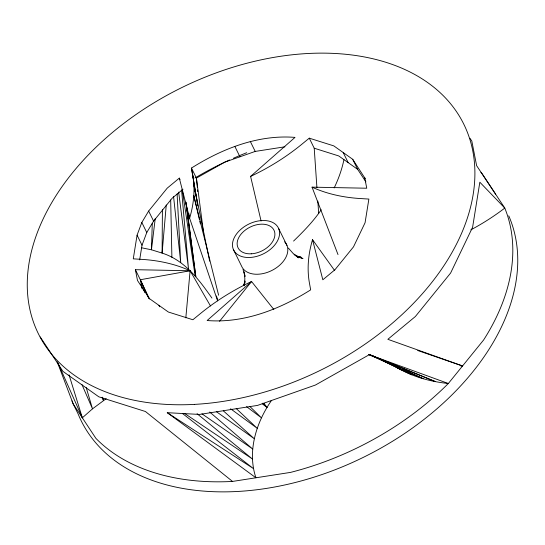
<?xml version="1.0" encoding="UTF-8"?>
<svg xmlns="http://www.w3.org/2000/svg" width="545" height="545" viewBox="0 0 545 545"><rect width="100%" height="100%" fill="white"/><g stroke="black" fill="none" stroke-linecap="round" stroke-linejoin="round"><path stroke-width="0.82" d="M162.41 209.723L162.103 253.098C184.68 260.231 198.959 279.571 211.93 298.088M152.273 223.436L151.442 249.78L162.103 253.098L166.259 204.981M185.825 317.851L190.103 270.763A168.133 111.623 -26.2 0 0 141.38 259.345L133.273 258.848L137.074 235.161L141.823 222.476L148.649 211.051L167.206 188.161L179.319 178.126L180.02 179.564M155.23 218.565L151.442 249.78L141.666 247.805M139.663 259.911L142.02 245.209L146.762 232.524L153.595 221.1L172.152 198.21L182.984 189.231M245.032 281.159L244.283 285.818L244.862 278.842L244.153 271.88L245.046 276.458L243.016 269.414M244.93 281.111L243.567 285.539M293.571 241.067C303.572 231.373 313.45 221.277 321.216 209.764M243.622 285.505L244.991 282.657M271.41 400.575C256.157 422.634 247.096 451.464 255.912 477.788L167.261 412.688L199.565 414.432L257.547 405.405L315.426 385.036L369.258 354.72L448.331 383.503L483.585 340.019A237.123 157.437 -26.2 0 0 504.786 208.074L482.053 173.617A237.123 157.437 -26.2 0 0 480.915 172.465M219.553 321.284L251.558 281.506L273.822 309.478M57.852 362.772L82.343 417.811L92.493 408.845L106.207 398.654M261.089 221.038L250.591 176.41L295.002 137.395C258.207 134.438 222.142 148.71 191.472 168.051L196.765 199.94M365.361 178.855L352.69 159.283L333.806 145.89L309.274 138.164L302.298 143.873A168.133 111.623 -26.2 0 1 250.591 176.41M284.906 146.803L255.21 151.421L224.751 162.144L196.418 178.099L197.351 187.405M190.103 270.763L135.385 269.693L140.331 279.742L190.103 270.763L210.479 305.963M71.995 400.868A237.123 157.437 -26.2 0 0 73.18 403.92L95.913 438.378A237.123 157.437 -26.2 0 0 232.531 481.426L290.512 472.399A237.123 157.437 -26.2 0 0 448.331 383.503A168.133 111.623 -26.2 0 1 396.317 367.119M460.872 365.94L462.548 365.968L387.849 339.31L415.365 316.516L450.62 273.025L472.61 227.217L479.838 182.214L504.786 208.074A168.133 111.623 -26.2 0 1 470.887 229.827M338.009 254.57L312.047 187.153L366.758 188.223L364.653 177.418M297.618 256.906L300.942 257.083L298.231 256.824M309.274 138.164L314.22 148.213L338.745 155.945L357.636 169.332L365.92 181.887M297.052 256.715L302.979 258.582L294.075 254.542L298.721 257.833L293.074 253.384L288.332 248.016M417.702 350.496L462.548 365.968M369.258 354.72L435.435 381.623L377.385 357.724M369.544 354.495L375.818 357.084M368.57 354.427L423.22 378.714L402.51 369.135M373.1 356.055L411.782 374.803M383.353 360.49L401.236 369.912M167.261 412.688L253.493 468.618L182.398 413.451M184.571 413.437L252.403 458.985L197.065 413.709M201.963 413.825L252.669 448.985L209.696 412.027M216.413 411.679L254.283 438.725L223.443 410.937M230.596 408.777L257.22 428.302L236.23 408.546M246.558 406.645L261.457 417.831L249.944 406.556M262.24 403.804L266.955 407.408L263.923 403.314M232.531 481.426L145.433 411.509L98.836 396.821L62.948 371.383L40.214 336.926M262.779 403.184L266.955 407.408M135.385 269.693L137.497 280.491L149.459 298.633L168.344 312.019L192.869 319.745L199.845 314.036A168.133 111.623 -26.2 0 1 251.558 281.506L207.141 320.521C243.942 323.478 280.001 309.199 310.67 289.858L309.54 283.652A168.133 111.623 -26.2 0 1 312.53 239.698L334.705 270.64M495.616 194.177L476.609 165.632L471.82 141.08L469.96 138.267M352.69 159.283L357.636 169.332M343.227 152.573L348.173 162.621M250.271 141.373L255.21 151.421M278.733 228.696A24.961 16.575 -26.2 0 1 250.073 257.472A24.961 16.575 -26.2 0 1 239.241 230.848A24.961 16.575 -26.2 0 1 278.733 228.696L286.977 245.448M235.011 146.748L239.95 156.797M233.301 249.31L241.544 266.062A24.961 16.575 -26.2 0 0 273.427 269.646A24.961 16.575 -26.2 0 0 284.585 241.816M148.649 211.051L153.595 221.1M141.823 222.476L146.762 232.524M137.074 235.161L142.02 245.209M158.922 305.336L159.624 306.774M142.116 288.877L140.331 279.742L149.419 298.96M140.978 284.299L144.936 292.713M140.331 279.742L148.717 298.251M81.995 384.668L92.493 408.845L86.239 387.624M102.119 397.332L103.455 400.466L102.535 397.21M57.211 361.778L73.18 403.92L78.126 413.968A237.123 157.437 -26.2 0 0 355.047 461.295A237.123 157.437 -26.2 0 0 508.757 215.813M217.598 300.888L189.619 218.211L179.319 178.126M69.045 374.844L82.343 417.811M216.474 295.962L217.68 300.016M312.53 239.698L322.831 279.783L334.943 269.748L353.494 246.865L365.068 222.755L368.876 199.068L360.763 198.571A168.133 111.623 -26.2 0 1 312.047 187.153M218.613 295.24L193.788 195.675L199.429 219.717M199.824 221.372L200.403 223.859M209.668 261.144L193.87 184.782L195.144 192.262M197.297 202.692L191.472 168.051L196.418 178.099L203.755 234.33M188.727 213.204L189.619 218.211A168.133 111.623 -26.2 0 0 192.61 174.264M197.045 201.616L197.324 203.292M197.569 204.361L197.849 206.037M182.194 189.238L195.137 275.756L185.893 202.277M185.968 202.147L188.516 221.406M188.734 223.075L189.067 225.589M189.292 227.265L195.819 276.669L186.356 204.191M178.658 192.106L188.495 268.794L181.594 190.157M173.576 196.636L180.722 262.656L177.105 193.945M197.603 189.939L197.767 191.636M314.22 148.213L316.918 187.65M317.83 201.078L318.696 213.667M170.687 199.954L171.893 257.404M343.95 159.59A168.133 111.623 -26.2 0 1 334.153 187.957M194.906 178.045A237.123 157.437 -26.2 0 1 229.574 159.964M233.417 158.248A237.123 157.437 -26.2 0 1 246.715 152.723M194.62 404.383A237.123 157.437 -26.2 0 0 466.874 131.032A237.123 157.437 -26.2 0 0 91.723 151.449A237.123 157.437 -26.2 0 0 194.62 404.383M251.252 253.806A20.008 13.284 -26.2 0 0 274.23 230.739A20.008 13.284 -26.2 0 0 242.573 232.463A20.008 13.284 -26.2 0 0 251.252 253.806"/></g></svg>
